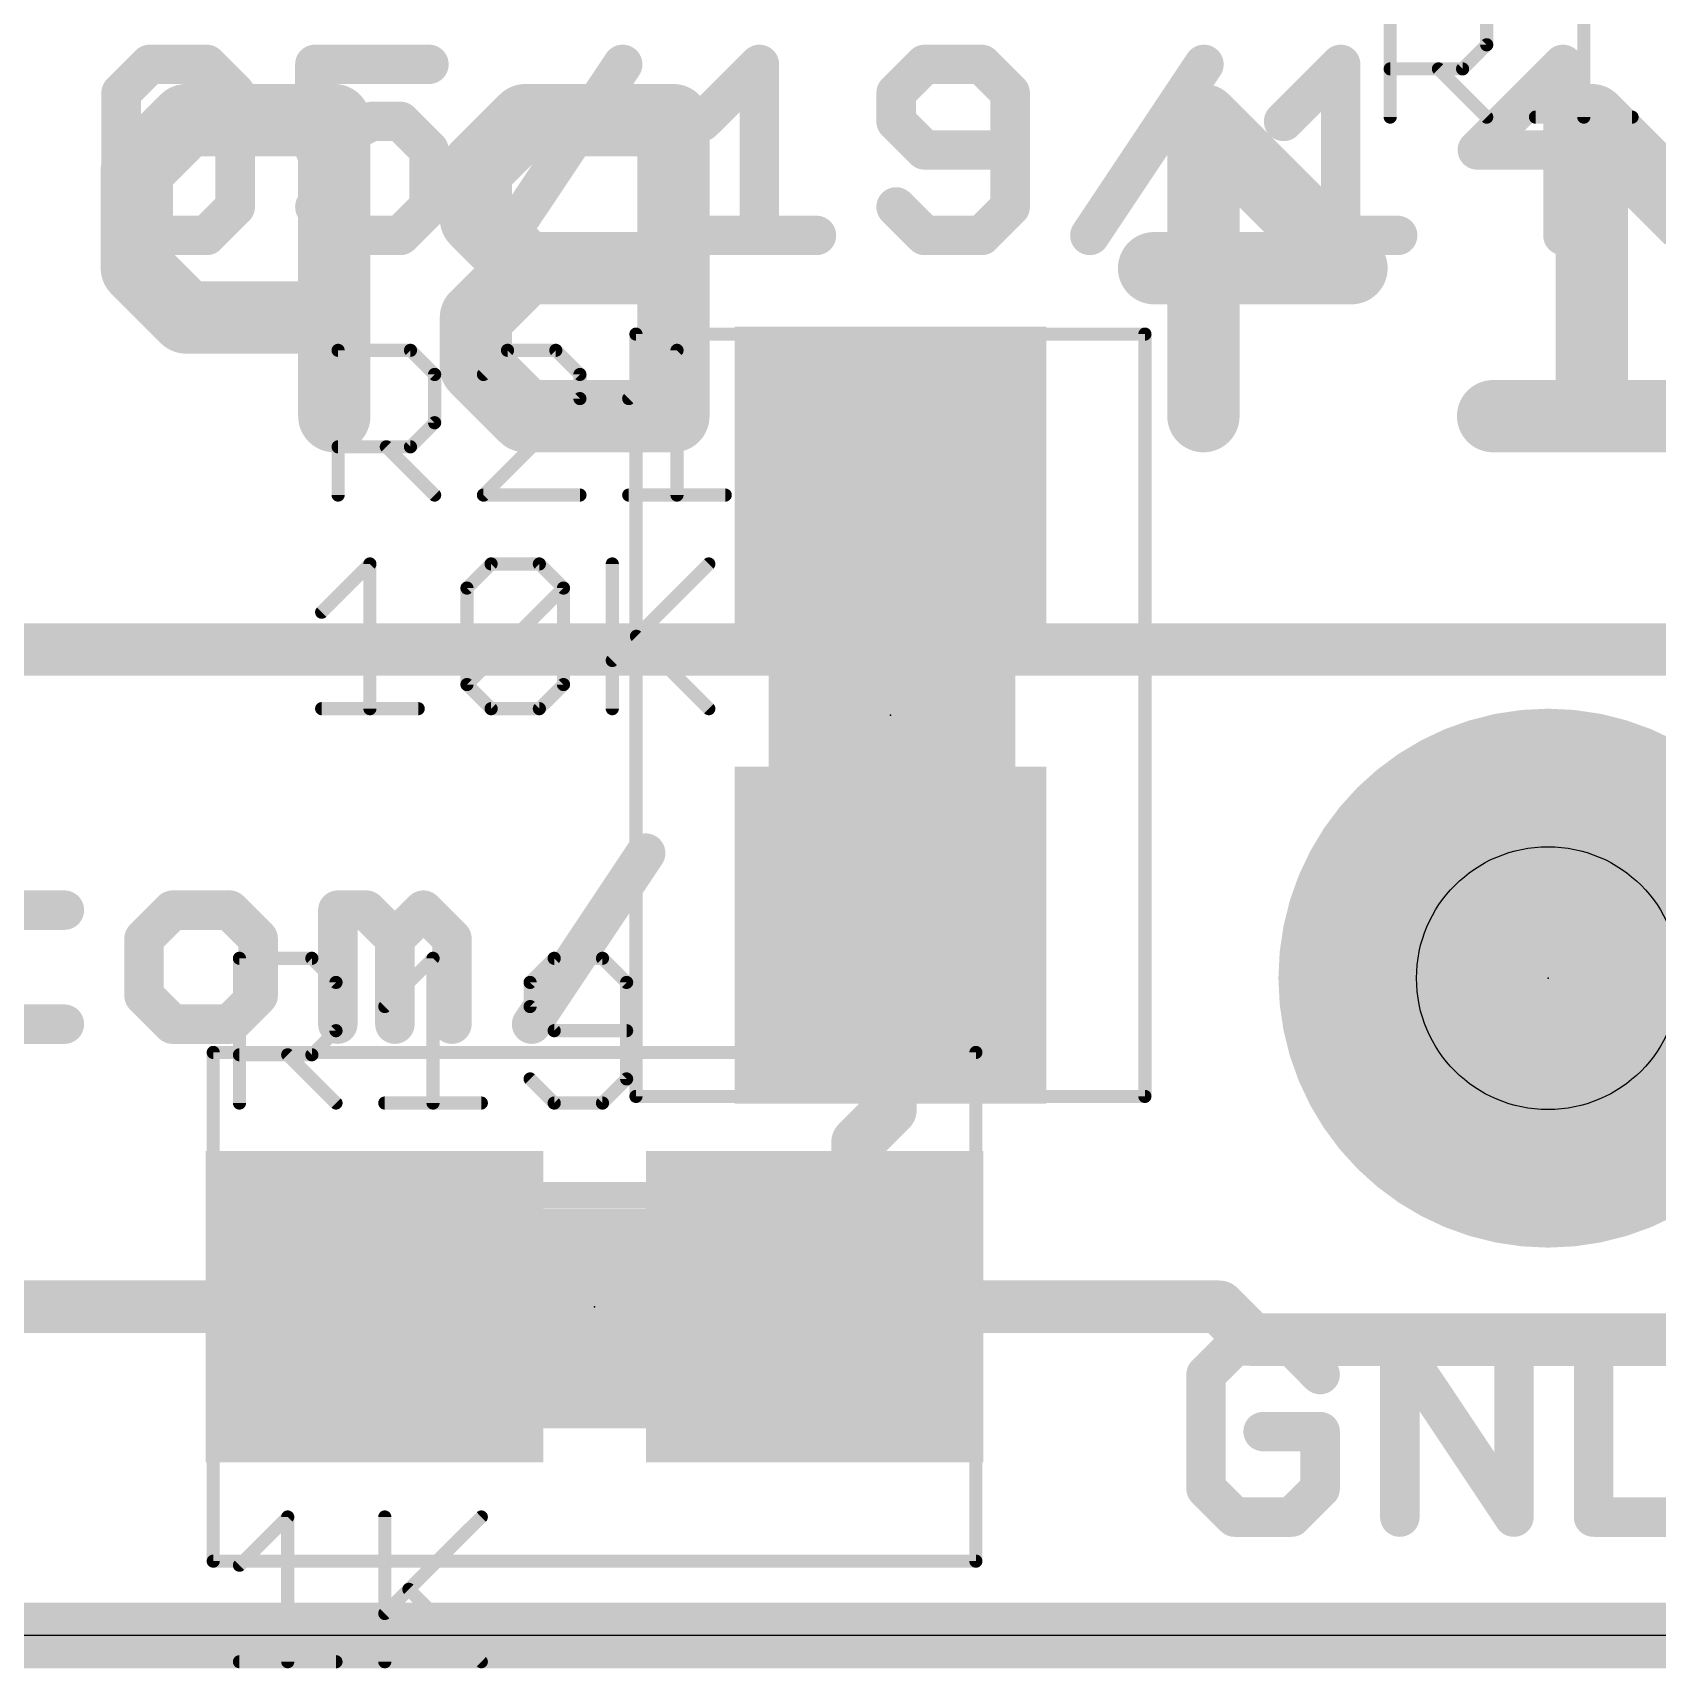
# Model space of a CAD drawing. Extents: x -25 to 82, y -12 to 21.
# Drawn here: x 34.79 to 41.06, y -0.13 to 6.19 of the extents above; entities that cross this region are included whole.
import ezdxf

# ---------------------------------------------------------------- set-up
doc = ezdxf.new("R2010")
doc.units = 0
for name, color, linetype in [('1', 12, 'CONTINUOUS'), ('16', 132, 'CONTINUOUS'), ('17', 110, 'CONTINUOUS'), ('20', 53, 'CONTINUOUS'), ('21', 53, 'CONTINUOUS'), ('23', 53, 'CONTINUOUS'), ('25', 253, 'CONTINUOUS'), ('27', 253, 'CONTINUOUS'), ('29', 253, 'CONTINUOUS'), ('30', 253, 'CONTINUOUS'), ('31', 253, 'CONTINUOUS'), ('35', 253, 'CONTINUOUS'), ('39', 12, 'CONTINUOUS'), ('44', 253, 'CONTINUOUS'), ('51', 53, 'CONTINUOUS')]:
    doc.layers.add(name, color=color, linetype=linetype)

# ---------------------------------------------------------------- blocks, each defined once
blk = doc.blocks.new('RECT')
blk.add_solid([(-0.5, -0.5), (0.5, -0.5), (-0.5, 0.5), (0.5, 0.5)])
blk = doc.blocks.new('ROUNDP')
at = {"const_width": 0.5}
blk.add_lwpolyline([(0, -0.25, 1), (0, 0.25, 1), (0, -0.25)], format="xyb", dxfattribs=at)

msp = doc.modelspace()

# ---------------------------------------------------------------- linework, layer by layer
at = {"layer": '1'}
for points, const_width in [([(38.1, 2.706), (38.1, 2.032)], 0.2032), ([(38.1, 2.032), (37.973, 1.905)], 0.2032), ([(37.973, 1.905), (37.973, 1.436)], 0.2032), ([(37.973, 1.436), (37.807, 1.27)], 0.2032), ([(34.036, 1.27), (36.107, 1.27)], 0.2032), ([(39.37, 1.27), (37.807, 1.27)], 0.2032), ([(39.497, 1.143), (39.37, 1.27)], 0.2032), ([(41.783, 1.143), (39.497, 1.143)], 0.2032), ([(48.26, 0), (0, 0)], 0.254)]:
    msp.add_lwpolyline(points, dxfattribs=dict(at, const_width=const_width))
at = {"layer": '1', "const_width": 0.1016}
for points in [[(38.1508, 2.706, 1), (38.0492, 2.706)], [(38.1359, 1.9961, 1), (38.0641, 2.0679)], [(38.0492, 2.032, 1), (38.1508, 2.032)], [(38.0238, 1.905, 1), (37.9222, 1.905)], [(37.9371, 1.9409, 1), (38.0089, 1.8691)], [(38.0089, 1.4001, 1), (37.9371, 1.4719)], [(37.9222, 1.436, 1), (38.0238, 1.436)], [(36.107, 1.2192, 1), (36.107, 1.3208)], [(37.807, 1.3208, 1), (37.807, 1.2192)], [(37.7711, 1.3059, 1), (37.8429, 1.2341)], [(39.4059, 1.3059, 1), (39.3341, 1.2341)], [(39.37, 1.2192, 1), (39.37, 1.3208)], [(39.497, 1.1938, 1), (39.497, 1.0922)], [(39.4611, 1.1071, 1), (39.5329, 1.1789)]]:
    msp.add_lwpolyline(points, format="xyb", dxfattribs=at)
at = {"layer": '16'}
for points, const_width in [([(35.3798, 5.8557), (35.1891, 5.665)], 0.2794), ([(35.9518, 5.8557), (35.3798, 5.8557)], 0.2794), ([(35.9518, 4.7117), (35.9518, 5.8557)], 0.2794), ([(36.6895, 5.8557), (36.4989, 5.665)], 0.2794), ([(37.2615, 5.8557), (36.6895, 5.8557)], 0.2794), ([(37.2615, 4.7117), (37.2615, 5.8557)], 0.2794), ([(39.309, 4.7117), (39.309, 5.8557)], 0.2794), ([(39.309, 5.8557), (39.8809, 5.2837)], 0.2794), ([(41.1907, 5.4744), (40.8094, 5.8557)], 0.2794), ([(40.8094, 5.8557), (40.8094, 4.7117)], 0.2794), ([(35.1891, 5.665), (35.1891, 5.2837)], 0.2794), ([(36.4989, 5.665), (36.4989, 5.4744)], 0.2794), ([(36.4989, 5.4744), (36.6895, 5.2837)], 0.2794), ([(35.1891, 5.2837), (35.3798, 5.093)], 0.2794), ([(36.6895, 5.2837), (36.4989, 5.093)], 0.2794), ([(37.2615, 5.2837), (36.6895, 5.2837)], 0.2794), ([(39.8809, 5.2837), (39.1183, 5.2837)], 0.2794), ([(35.3798, 5.093), (35.9518, 5.093)], 0.2794), ([(36.4989, 5.093), (36.4989, 4.9024)], 0.2794), ([(36.4989, 4.9024), (36.6895, 4.7117)], 0.2794), ([(36.6895, 4.7117), (37.2615, 4.7117)], 0.2794), ([(41.1907, 4.7117), (40.428, 4.7117)], 0.2794), ([(32.385, 3.81), (41.91, 3.81)], 0.2032), ([(48.26, 0), (0, 0)], 0.254)]:
    msp.add_lwpolyline(points, dxfattribs=dict(at, const_width=const_width))
at = {"layer": '16', "const_width": 0.1397}
for points in [[(35.3798, 5.9255, 1), (35.3798, 5.7858)], [(35.4292, 5.8063, 1), (35.3304, 5.9051)], [(36.0216, 5.8557, 1), (35.8819, 5.8557)], [(35.9518, 5.7858, 1), (35.9518, 5.9255)], [(36.6895, 5.9255, 1), (36.6895, 5.7858)], [(36.7389, 5.8063, 1), (36.6401, 5.9051)], [(37.3314, 5.8557, 1), (37.1917, 5.8557)], [(37.2615, 5.7858, 1), (37.2615, 5.9255)], [(39.3788, 5.8557, 1), (39.2391, 5.8557)], [(39.3584, 5.9051, 1), (39.2596, 5.8063)], [(40.8792, 5.8557, 1), (40.7395, 5.8557)], [(40.8587, 5.9051, 1), (40.76, 5.8063)], [(35.259, 5.665, 1), (35.1193, 5.665)], [(35.1397, 5.7144, 1), (35.2385, 5.6156)], [(36.5687, 5.665, 1), (36.429, 5.665)], [(36.4495, 5.7144, 1), (36.5482, 5.6156)], [(36.5482, 5.5237, 1), (36.4495, 5.425)], [(36.429, 5.4744, 1), (36.5687, 5.4744)], [(35.2385, 5.3331, 1), (35.1397, 5.2343)], [(36.6895, 5.3535, 1), (36.6895, 5.2138)], [(36.7389, 5.2343, 1), (36.6401, 5.3331)], [(36.6401, 5.2343, 1), (36.7389, 5.3331)], [(37.2615, 5.2138, 1), (37.2615, 5.3535)], [(39.1183, 5.3535, 1), (39.1183, 5.2138)], [(39.8316, 5.2343, 1), (39.9303, 5.3331)], [(39.8809, 5.2138, 1), (39.8809, 5.3535)], [(35.1193, 5.2837, 1), (35.259, 5.2837)], [(35.3798, 5.1629, 1), (35.3798, 5.0232)], [(35.3304, 5.0436, 1), (35.4292, 5.1424)], [(35.9518, 5.0232, 1), (35.9518, 5.1629)], [(36.5687, 5.093, 1), (36.429, 5.093)], [(36.4495, 5.1424, 1), (36.5482, 5.0436)], [(36.5482, 4.9518, 1), (36.4495, 4.853)], [(36.429, 4.9024, 1), (36.5687, 4.9024)], [(36.6895, 4.7816, 1), (36.6895, 4.6419)], [(36.6401, 4.6623, 1), (36.7389, 4.7611)], [(37.2615, 4.6419, 1), (37.2615, 4.7816)], [(40.428, 4.7816, 1), (40.428, 4.6419)], [(35.8819, 4.7117, 1), (36.0216, 4.7117)], [(37.1917, 4.7117, 1), (37.3314, 4.7117)], [(39.2391, 4.7117, 1), (39.3788, 4.7117)], [(40.7395, 4.7117, 1), (40.8792, 4.7117)]]:
    msp.add_lwpolyline(points, format="xyb", dxfattribs=at)
at = {"layer": '20'}
msp.add_line((48.26, 0), (0, 0), dxfattribs=at)
at = {"layer": '21'}
for points, const_width in [([(35.1282, 5.961), (35.2384, 6.0712)], 0.1524), ([(35.2384, 6.0712), (35.4587, 6.0712)], 0.1524), ([(35.4587, 6.0712), (35.5688, 5.961)], 0.1524), ([(36.3173, 6.0712), (35.8766, 6.0712)], 0.1524), ([(35.8766, 6.0712), (35.8766, 5.7407)], 0.1524), ([(36.625, 5.4102), (37.0657, 6.0712)], 0.1524), ([(37.3734, 5.8508), (37.5938, 6.0712)], 0.1524), ([(37.5938, 6.0712), (37.5938, 5.4102)], 0.1524), ([(38.232, 6.0712), (38.1219, 5.961)], 0.1524), ([(38.4523, 6.0712), (38.232, 6.0712)], 0.1524), ([(38.5625, 5.961), (38.4523, 6.0712)], 0.1524), ([(38.8703, 5.4102), (39.3109, 6.0712)], 0.1524), ([(39.6187, 5.8508), (39.839, 6.0712)], 0.1524), ([(39.839, 6.0712), (39.839, 5.4102)], 0.1524), ([(40.6976, 6.0712), (40.3671, 5.7407)], 0.1524), ([(40.6976, 5.4102), (40.6976, 6.0712)], 0.1524), ([(35.1282, 5.5204), (35.1282, 5.961)], 0.1524), ([(35.1282, 5.5204), (35.5688, 5.961)], 0.1524), ([(35.5688, 5.961), (35.5688, 5.5204)], 0.1524), ([(38.1219, 5.961), (38.1219, 5.8508)], 0.1524), ([(38.5625, 5.5204), (38.5625, 5.961)], 0.1524), ([(35.8766, 5.7407), (36.0969, 5.8508)], 0.1524), ([(36.0969, 5.8508), (36.2071, 5.8508)], 0.1524), ([(36.2071, 5.8508), (36.3173, 5.7407)], 0.1524), ([(38.1219, 5.8508), (38.232, 5.7407)], 0.1524), ([(36.3173, 5.7407), (36.3173, 5.5204)], 0.1524), ([(38.232, 5.7407), (38.5625, 5.7407)], 0.1524), ([(40.3671, 5.7407), (40.8077, 5.7407)], 0.1524), ([(35.2384, 5.4102), (35.1282, 5.5204)], 0.1524), ([(35.5688, 5.5204), (35.4587, 5.4102)], 0.1524), ([(35.9868, 5.4102), (35.8766, 5.5204)], 0.1524), ([(36.3173, 5.5204), (36.2071, 5.4102)], 0.1524), ([(38.1219, 5.5204), (38.232, 5.4102)], 0.1524), ([(38.4523, 5.4102), (38.5625, 5.5204)], 0.1524), ([(35.4587, 5.4102), (35.2384, 5.4102)], 0.1524), ([(36.2071, 5.4102), (35.9868, 5.4102)], 0.1524), ([(37.3734, 5.4102), (37.8141, 5.4102)], 0.1524), ([(38.232, 5.4102), (38.4523, 5.4102)], 0.1524), ([(39.6187, 5.4102), (40.0593, 5.4102)], 0.1524), ([(36.7138, 2.3622), (37.1544, 3.0232)], 0.1524), ([(34.9091, 2.8028), (34.5787, 2.8028)], 0.1524), ([(35.3271, 2.8028), (35.2169, 2.6927)], 0.1524), ([(35.5474, 2.8028), (35.3271, 2.8028)], 0.1524), ([(35.6576, 2.6927), (35.5474, 2.8028)], 0.1524), ([(35.9653, 2.3622), (35.9653, 2.8028)], 0.1524), ([(35.9653, 2.8028), (36.0755, 2.8028)], 0.1524), ([(36.0755, 2.8028), (36.1857, 2.6927)], 0.1524), ([(36.1857, 2.6927), (36.2958, 2.8028)], 0.1524), ([(36.2958, 2.8028), (36.406, 2.6927)], 0.1524), ([(35.2169, 2.6927), (35.2169, 2.4724)], 0.1524), ([(35.6576, 2.4724), (35.6576, 2.6927)], 0.1524), ([(36.1857, 2.6927), (36.1857, 2.3622)], 0.1524), ([(36.406, 2.6927), (36.406, 2.3622)], 0.1524), ([(35.2169, 2.4724), (35.3271, 2.3622)], 0.1524), ([(35.5474, 2.3622), (35.6576, 2.4724)], 0.1524), ([(34.5787, 2.3622), (34.9091, 2.3622)], 0.1524), ([(35.3271, 2.3622), (35.5474, 2.3622)], 0.1524), ([(39.4294, 1.1182), (39.3192, 1.008)], 0.1524), ([(39.6497, 1.1182), (39.4294, 1.1182)], 0.1524), ([(39.7598, 1.008), (39.6497, 1.1182)], 0.1524), ([(40.0676, 0.4572), (40.0676, 1.1182)], 0.1524), ([(40.0676, 1.1182), (40.5083, 0.4572)], 0.1524), ([(40.5083, 0.4572), (40.5083, 1.1182)], 0.1524), ([(40.816, 1.1182), (40.816, 0.4572)], 0.1524), ([(41.1465, 1.1182), (40.816, 1.1182)], 0.1524), ([(39.3192, 1.008), (39.3192, 0.5674)], 0.1524), ([(39.7598, 0.7877), (39.5395, 0.7877)], 0.1524), ([(39.7598, 0.5674), (39.7598, 0.7877)], 0.1524), ([(39.3192, 0.5674), (39.4294, 0.4572)], 0.1524), ([(39.6497, 0.4572), (39.7598, 0.5674)], 0.1524), ([(39.4294, 0.4572), (39.6497, 0.4572)], 0.1524), ([(40.816, 0.4572), (41.1465, 0.4572)], 0.1524), ([(0, 0), (48.26, 0)], 0.254)]:
    msp.add_lwpolyline(points, dxfattribs=dict(at, const_width=const_width))
at = {"layer": '21', "const_width": 0.0762}
for points in [[(35.2384, 6.1093, 1), (35.2384, 6.0331)], [(35.2653, 6.0442, 1), (35.2114, 6.0981)], [(35.4856, 6.0981, 1), (35.4317, 6.0442)], [(35.4587, 6.0331, 1), (35.4587, 6.1093)], [(35.8766, 6.1093, 1), (35.8766, 6.0331)], [(35.9147, 6.0712, 1), (35.8385, 6.0712)], [(36.3173, 6.0331, 1), (36.3173, 6.1093)], [(37.0974, 6.05, 1), (37.034, 6.0923)], [(37.6319, 6.0712, 1), (37.5557, 6.0712)], [(37.6207, 6.0442, 1), (37.5668, 6.0981)], [(38.232, 6.1093, 1), (38.232, 6.0331)], [(38.259, 6.0442, 1), (38.2051, 6.0981)], [(38.4793, 6.0981, 1), (38.4254, 6.0442)], [(38.4523, 6.0331, 1), (38.4523, 6.1093)], [(39.3426, 6.05, 1), (39.2792, 6.0923)], [(39.8771, 6.0712, 1), (39.8009, 6.0712)], [(39.866, 6.0442, 1), (39.8121, 6.0981)], [(40.7357, 6.0712, 1), (40.6595, 6.0712)], [(40.7245, 6.0442, 1), (40.6706, 6.0981)], [(35.1663, 5.961, 1), (35.0901, 5.961)], [(35.1013, 5.9879, 1), (35.1551, 5.9341)], [(35.6069, 5.961, 1), (35.5307, 5.961)], [(35.5958, 5.9341, 1), (35.5419, 5.9879)], [(35.5419, 5.9341, 1), (35.5958, 5.9879)], [(38.16, 5.961, 1), (38.0838, 5.961)], [(38.0949, 5.9879, 1), (38.1488, 5.9341)], [(38.6006, 5.961, 1), (38.5244, 5.961)], [(38.5356, 5.9341, 1), (38.5894, 5.9879)], [(36.0969, 5.8889, 1), (36.0969, 5.8127)], [(36.114, 5.8168, 1), (36.0799, 5.8849)], [(36.234, 5.8778, 1), (36.1802, 5.8239)], [(36.2071, 5.8127, 1), (36.2071, 5.8889)], [(37.3465, 5.8778, 1), (37.4004, 5.8239)], [(38.1488, 5.8778, 1), (38.0949, 5.8239)], [(38.0838, 5.8508, 1), (38.16, 5.8508)], [(39.5918, 5.8778, 1), (39.6456, 5.8239)], [(36.3554, 5.7407, 1), (36.2792, 5.7407)], [(38.232, 5.7788, 1), (38.232, 5.7026)], [(38.5625, 5.7026, 1), (38.5625, 5.7788)], [(40.3671, 5.7788, 1), (40.3671, 5.7026)], [(40.8077, 5.7026, 1), (40.8077, 5.7788)], [(35.8596, 5.7748, 1), (35.8937, 5.7066)], [(35.8385, 5.7407, 1), (35.9147, 5.7407)], [(36.2903, 5.7137, 1), (36.3442, 5.7676)], [(38.2051, 5.7137, 1), (38.259, 5.7676)], [(40.3402, 5.7676, 1), (40.3941, 5.7137)], [(35.1551, 5.5473, 1), (35.1013, 5.4934)], [(35.1013, 5.5473, 1), (35.1551, 5.4934)], [(35.5958, 5.4934, 1), (35.5419, 5.5473)], [(35.9036, 5.5473, 1), (35.8497, 5.4934)], [(36.3442, 5.4934, 1), (36.2903, 5.5473)], [(38.1488, 5.5473, 1), (38.0949, 5.4934)], [(38.5894, 5.4934, 1), (38.5356, 5.5473)], [(35.0901, 5.5204, 1), (35.1663, 5.5204)], [(35.5307, 5.5204, 1), (35.6069, 5.5204)], [(36.2792, 5.5204, 1), (36.3554, 5.5204)], [(38.5244, 5.5204, 1), (38.6006, 5.5204)], [(35.2384, 5.4483, 1), (35.2384, 5.3721)], [(35.2114, 5.3833, 1), (35.2653, 5.4371)], [(35.4317, 5.4371, 1), (35.4856, 5.3833)], [(35.4587, 5.3721, 1), (35.4587, 5.4483)], [(35.9868, 5.4483, 1), (35.9868, 5.3721)], [(35.9598, 5.3833, 1), (36.0137, 5.4371)], [(36.1802, 5.4371, 1), (36.234, 5.3833)], [(36.2071, 5.3721, 1), (36.2071, 5.4483)], [(36.5933, 5.4313, 1), (36.6567, 5.3891)], [(37.3734, 5.4483, 1), (37.3734, 5.3721)], [(37.5557, 5.4102, 1), (37.6319, 5.4102)], [(37.8141, 5.3721, 1), (37.8141, 5.4483)], [(38.232, 5.4483, 1), (38.232, 5.3721)], [(38.2051, 5.3833, 1), (38.259, 5.4371)], [(38.4254, 5.4371, 1), (38.4793, 5.3833)], [(38.4523, 5.3721, 1), (38.4523, 5.4483)], [(38.8386, 5.4313, 1), (38.902, 5.3891)], [(39.6187, 5.4483, 1), (39.6187, 5.3721)], [(39.8009, 5.4102, 1), (39.8771, 5.4102)], [(40.0593, 5.3721, 1), (40.0593, 5.4483)], [(40.6595, 5.4102, 1), (40.7357, 5.4102)], [(37.1861, 3.002, 1), (37.1227, 3.0443)], [(34.9091, 2.7647, 1), (34.9091, 2.8409)], [(35.3271, 2.8409, 1), (35.3271, 2.7647)], [(35.354, 2.7759, 1), (35.3001, 2.8298)], [(35.5743, 2.8298, 1), (35.5205, 2.7759)], [(35.5474, 2.7647, 1), (35.5474, 2.8409)], [(36.0034, 2.8028, 1), (35.9272, 2.8028)], [(35.9653, 2.8409, 1), (35.9653, 2.7647)], [(36.1024, 2.8298, 1), (36.0486, 2.7759)], [(36.0755, 2.7647, 1), (36.0755, 2.8409)], [(36.3228, 2.8298, 1), (36.2689, 2.7759)], [(36.3228, 2.7759, 1), (36.2689, 2.8298)], [(35.255, 2.6927, 1), (35.1788, 2.6927)], [(35.19, 2.7196, 1), (35.2439, 2.6657)], [(35.6957, 2.6927, 1), (35.6195, 2.6927)], [(35.6306, 2.6657, 1), (35.6845, 2.7196)], [(36.1587, 2.7196, 1), (36.2126, 2.6657)], [(36.2238, 2.6927, 1), (36.1476, 2.6927)], [(36.1587, 2.6657, 1), (36.2126, 2.7196)], [(36.4441, 2.6927, 1), (36.3679, 2.6927)], [(36.379, 2.6657, 1), (36.4329, 2.7196)], [(35.2439, 2.4993, 1), (35.19, 2.4454)], [(35.6845, 2.4454, 1), (35.6306, 2.4993)], [(35.1788, 2.4724, 1), (35.255, 2.4724)], [(35.6195, 2.4724, 1), (35.6957, 2.4724)], [(34.9091, 2.3241, 1), (34.9091, 2.4003)], [(35.3271, 2.4003, 1), (35.3271, 2.3241)], [(35.3001, 2.3353, 1), (35.354, 2.3891)], [(35.5205, 2.3891, 1), (35.5743, 2.3353)], [(35.5474, 2.3241, 1), (35.5474, 2.4003)], [(36.6821, 2.3833, 1), (36.7455, 2.3411)], [(35.9272, 2.3622, 1), (36.0034, 2.3622)], [(36.1476, 2.3622, 1), (36.2238, 2.3622)], [(36.3679, 2.3622, 1), (36.4441, 2.3622)], [(39.4294, 1.1563, 1), (39.4294, 1.0801)], [(39.4563, 1.0912, 1), (39.4024, 1.1451)], [(39.6766, 1.1451, 1), (39.6227, 1.0912)], [(39.6497, 1.0801, 1), (39.6497, 1.1563)], [(40.1057, 1.1182, 1), (40.0295, 1.1182)], [(40.0993, 1.1393, 1), (40.0359, 1.097)], [(40.5464, 1.1182, 1), (40.4702, 1.1182)], [(40.8541, 1.1182, 1), (40.7779, 1.1182)], [(40.816, 1.1563, 1), (40.816, 1.0801)], [(39.3573, 1.008, 1), (39.2811, 1.008)], [(39.2923, 1.0349, 1), (39.3461, 0.9811)], [(39.7329, 0.9811, 1), (39.7868, 1.0349)], [(39.5395, 0.8258, 1), (39.5395, 0.7496)], [(39.7979, 0.7877, 1), (39.7217, 0.7877)], [(39.7598, 0.7496, 1), (39.7598, 0.8258)], [(39.3461, 0.5943, 1), (39.2923, 0.5404)], [(39.7868, 0.5404, 1), (39.7329, 0.5943)], [(39.2811, 0.5674, 1), (39.3573, 0.5674)], [(39.7217, 0.5674, 1), (39.7979, 0.5674)], [(39.4294, 0.4953, 1), (39.4294, 0.4191)], [(39.4024, 0.4303, 1), (39.4563, 0.4841)], [(39.6227, 0.4841, 1), (39.6766, 0.4303)], [(39.6497, 0.4191, 1), (39.6497, 0.4953)], [(40.4766, 0.4361, 1), (40.54, 0.4783)], [(40.816, 0.4953, 1), (40.816, 0.4191)], [(40.0295, 0.4572, 1), (40.1057, 0.4572)], [(40.4702, 0.4572, 1), (40.5464, 0.4572)], [(40.7779, 0.4572, 1), (40.8541, 0.4572)]]:
    msp.add_lwpolyline(points, format="xyb", dxfattribs=at)
at = {"layer": '23'}
for p in [(38.1, 3.556), (40.64, 2.54), (36.957, 1.27)]:
    msp.add_point(p, dxfattribs=at)
at = {"layer": '25', "const_width": 0.0508}
for points in [[(40.0304, 5.8674), (40.0304, 6.4267)], [(40.7781, 6.4267), (40.7781, 5.8674)], [(40.4032, 6.3335), (40.4032, 6.147)], [(40.4032, 6.147), (40.31, 6.0538)], [(40.31, 6.0538), (40.0304, 6.0538)], [(40.2168, 6.0538), (40.4032, 5.8674)], [(40.5917, 5.8674), (40.9646, 5.8674)], [(35.9664, 4.4069), (35.9664, 4.9662)], [(35.9664, 4.9662), (36.246, 4.9662)], [(36.246, 4.9662), (36.3392, 4.873)], [(36.6209, 4.9662), (36.5277, 4.873)], [(36.8073, 4.9662), (36.6209, 4.9662)], [(36.9006, 4.873), (36.8073, 4.9662)], [(37.089, 4.7797), (37.2754, 4.9662)], [(37.2754, 4.9662), (37.2754, 4.4069)], [(36.3392, 4.873), (36.3392, 4.6865)], [(36.9006, 4.7797), (36.9006, 4.873)], [(36.5277, 4.4069), (36.9006, 4.7797)], [(36.3392, 4.6865), (36.246, 4.5933)], [(36.246, 4.5933), (35.9664, 4.5933)], [(36.1528, 4.5933), (36.3392, 4.4069)], [(36.9006, 4.4069), (36.5277, 4.4069)], [(37.089, 4.4069), (37.4619, 4.4069)], [(35.5854, 2.0574), (35.5854, 2.6167)], [(35.5854, 2.6167), (35.865, 2.6167)], [(35.865, 2.6167), (35.9582, 2.5235)], [(36.1467, 2.4303), (36.3331, 2.6167)], [(36.3331, 2.6167), (36.3331, 2.0574)], [(36.8012, 2.6167), (36.708, 2.5235)], [(36.9877, 2.6167), (36.8012, 2.6167)], [(37.0809, 2.5235), (36.9877, 2.6167)], [(35.9582, 2.5235), (35.9582, 2.337)], [(36.708, 2.5235), (36.708, 2.4303)], [(37.0809, 2.1506), (37.0809, 2.5235)], [(36.708, 2.4303), (36.8012, 2.337)], [(35.9582, 2.337), (35.865, 2.2438)], [(36.8012, 2.337), (37.0809, 2.337)], [(35.865, 2.2438), (35.5854, 2.2438)], [(35.7718, 2.2438), (35.9582, 2.0574)], [(36.708, 2.1506), (36.8012, 2.0574)], [(36.9877, 2.0574), (37.0809, 2.1506)], [(36.1467, 2.0574), (36.5196, 2.0574)], [(36.8012, 2.0574), (36.9877, 2.0574)]]:
    msp.add_lwpolyline(points, dxfattribs=at)
at = {"layer": '25', "const_width": 0.0254}
for points in [[(40.3905, 6.147, 1), (40.416, 6.147)], [(40.4122, 6.1381, 1), (40.3943, 6.156)], [(40.0304, 6.0665, 1), (40.0304, 6.0411)], [(40.2258, 6.0628, 1), (40.2078, 6.0448)], [(40.3011, 6.0628, 1), (40.319, 6.0448)], [(40.31, 6.0411, 1), (40.31, 6.0665)], [(40.0177, 5.8674, 1), (40.0431, 5.8674)], [(40.3943, 5.8584, 1), (40.4122, 5.8764)], [(40.5917, 5.8801, 1), (40.5917, 5.8547)], [(40.7654, 5.8674, 1), (40.7908, 5.8674)], [(40.9646, 5.8547, 1), (40.9646, 5.8801)], [(35.9791, 4.9662, 1), (35.9537, 4.9662)], [(35.9664, 4.9789, 1), (35.9664, 4.9535)], [(36.255, 4.9752, 1), (36.2371, 4.9572)], [(36.246, 4.9535, 1), (36.246, 4.9789)], [(36.6209, 4.9789, 1), (36.6209, 4.9535)], [(36.6299, 4.9572, 1), (36.6119, 4.9752)], [(36.8163, 4.9752, 1), (36.7984, 4.9572)], [(36.8073, 4.9535, 1), (36.8073, 4.9789)], [(37.2881, 4.9662, 1), (37.2627, 4.9662)], [(37.2844, 4.9572, 1), (37.2665, 4.9752)], [(36.352, 4.873, 1), (36.3265, 4.873)], [(36.3303, 4.864, 1), (36.3482, 4.8819)], [(36.5187, 4.8819, 1), (36.5367, 4.864)], [(36.9133, 4.873, 1), (36.8879, 4.873)], [(36.8916, 4.864, 1), (36.9095, 4.8819)], [(36.9095, 4.7708, 1), (36.8916, 4.7887)], [(36.8879, 4.7797, 1), (36.9133, 4.7797)], [(37.08, 4.7887, 1), (37.098, 4.7708)], [(36.3265, 4.6865, 1), (36.352, 4.6865)], [(36.3482, 4.6776, 1), (36.3303, 4.6955)], [(35.9664, 4.606, 1), (35.9664, 4.5806)], [(36.1618, 4.6023, 1), (36.1438, 4.5843)], [(36.2371, 4.6023, 1), (36.255, 4.5843)], [(36.246, 4.5806, 1), (36.246, 4.606)], [(36.3303, 4.3979, 1), (36.3482, 4.4159)], [(36.5277, 4.4196, 1), (36.5277, 4.3942)], [(36.5187, 4.4159, 1), (36.5367, 4.3979)], [(36.9006, 4.3942, 1), (36.9006, 4.4196)], [(37.089, 4.4196, 1), (37.089, 4.3942)], [(37.4619, 4.3942, 1), (37.4619, 4.4196)], [(35.9537, 4.4069, 1), (35.9791, 4.4069)], [(37.2627, 4.4069, 1), (37.2881, 4.4069)], [(35.5981, 2.6167, 1), (35.5727, 2.6167)], [(35.5854, 2.6294, 1), (35.5854, 2.604)], [(35.874, 2.6257, 1), (35.8561, 2.6077)], [(35.865, 2.604, 1), (35.865, 2.6294)], [(36.3458, 2.6167, 1), (36.3204, 2.6167)], [(36.3421, 2.6077, 1), (36.3242, 2.6257)], [(36.8012, 2.6294, 1), (36.8012, 2.604)], [(36.8102, 2.6077, 1), (36.7923, 2.6257)], [(36.9966, 2.6257, 1), (36.9787, 2.6077)], [(36.9877, 2.604, 1), (36.9877, 2.6294)], [(35.971, 2.5235, 1), (35.9455, 2.5235)], [(35.9493, 2.5145, 1), (35.9672, 2.5324)], [(36.7207, 2.5235, 1), (36.6953, 2.5235)], [(36.699, 2.5324, 1), (36.717, 2.5145)], [(37.0936, 2.5235, 1), (37.0682, 2.5235)], [(37.0719, 2.5145, 1), (37.0898, 2.5324)], [(36.1377, 2.4392, 1), (36.1557, 2.4213)], [(36.717, 2.4392, 1), (36.699, 2.4213)], [(36.6953, 2.4303, 1), (36.7207, 2.4303)], [(35.9455, 2.337, 1), (35.971, 2.337)], [(35.9672, 2.3281, 1), (35.9493, 2.346)], [(36.8012, 2.3497, 1), (36.8012, 2.3243)], [(36.7923, 2.3281, 1), (36.8102, 2.346)], [(37.0809, 2.3243, 1), (37.0809, 2.3497)], [(35.5854, 2.2565, 1), (35.5854, 2.2311)], [(35.7808, 2.2528, 1), (35.7628, 2.2348)], [(35.8561, 2.2528, 1), (35.874, 2.2348)], [(35.865, 2.2311, 1), (35.865, 2.2565)], [(36.717, 2.1596, 1), (36.699, 2.1416)], [(37.0682, 2.1506, 1), (37.0936, 2.1506)], [(37.0898, 2.1416, 1), (37.0719, 2.1596)], [(35.5727, 2.0574, 1), (35.5981, 2.0574)], [(35.9493, 2.0484, 1), (35.9672, 2.0664)], [(36.1467, 2.0701, 1), (36.1467, 2.0447)], [(36.3204, 2.0574, 1), (36.3458, 2.0574)], [(36.5196, 2.0447, 1), (36.5196, 2.0701)], [(36.8012, 2.0701, 1), (36.8012, 2.0447)], [(36.7923, 2.0484, 1), (36.8102, 2.0664)], [(36.9787, 2.0664, 1), (36.9966, 2.0484)], [(36.9877, 2.0447, 1), (36.9877, 2.0701)]]:
    msp.add_lwpolyline(points, format="xyb", dxfattribs=at)
at = {"layer": '27', "const_width": 0.0508}
for points in [[(35.9029, 3.9543), (36.0893, 4.1407)], [(36.0893, 4.1407), (36.0893, 3.5814)], [(36.4642, 4.0475), (36.5574, 4.1407)], [(36.5574, 4.1407), (36.7438, 4.1407)], [(36.7438, 4.1407), (36.8371, 4.0475)], [(37.0255, 4.1407), (37.0255, 3.5814)], [(37.0255, 3.7678), (37.3984, 4.1407)], [(36.4642, 3.6746), (36.4642, 4.0475)], [(36.4642, 3.6746), (36.8371, 4.0475)], [(36.8371, 4.0475), (36.8371, 3.6746)], [(37.1187, 3.861), (37.3984, 3.5814)], [(36.5574, 3.5814), (36.4642, 3.6746)], [(36.8371, 3.6746), (36.7438, 3.5814)], [(35.9029, 3.5814), (36.2758, 3.5814)], [(36.7438, 3.5814), (36.5574, 3.5814)], [(35.5854, 0.2712), (35.7718, 0.4577)], [(35.7718, 0.4577), (35.7718, -0.1016)], [(36.1467, 0.4577), (36.1467, -0.1016)], [(36.1467, 0.0848), (36.5196, 0.4577)], [(36.2399, 0.178), (36.5196, -0.1016)], [(35.5854, -0.1016), (35.9582, -0.1016)]]:
    msp.add_lwpolyline(points, dxfattribs=at)
at = {"layer": '27', "const_width": 0.0254}
for points in [[(36.102, 4.1407, 1), (36.0766, 4.1407)], [(36.0983, 4.1317, 1), (36.0803, 4.1497)], [(36.5574, 4.1534, 1), (36.5574, 4.128)], [(36.5664, 4.1317, 1), (36.5484, 4.1497)], [(36.7528, 4.1497, 1), (36.7349, 4.1317)], [(36.7438, 4.128, 1), (36.7438, 4.1534)], [(37.0382, 4.1407, 1), (37.0128, 4.1407)], [(37.4073, 4.1317, 1), (37.3894, 4.1497)], [(36.4769, 4.0475, 1), (36.4515, 4.0475)], [(36.4552, 4.0564, 1), (36.4732, 4.0385)], [(36.8498, 4.0475, 1), (36.8244, 4.0475)], [(36.846, 4.0385, 1), (36.8281, 4.0564)], [(36.8281, 4.0385, 1), (36.846, 4.0564)], [(35.8939, 3.9632, 1), (35.9119, 3.9453)], [(37.1277, 3.87, 1), (37.1098, 3.8521)], [(37.0165, 3.7768, 1), (37.0345, 3.7588)], [(36.4732, 3.6836, 1), (36.4552, 3.6656)], [(36.4552, 3.6836, 1), (36.4732, 3.6656)], [(36.4515, 3.6746, 1), (36.4769, 3.6746)], [(36.8244, 3.6746, 1), (36.8498, 3.6746)], [(36.846, 3.6656, 1), (36.8281, 3.6836)], [(35.9029, 3.5941, 1), (35.9029, 3.5687)], [(36.2758, 3.5687, 1), (36.2758, 3.5941)], [(36.5574, 3.5941, 1), (36.5574, 3.5687)], [(36.5484, 3.5724, 1), (36.5664, 3.5904)], [(36.7349, 3.5904, 1), (36.7528, 3.5724)], [(36.7438, 3.5687, 1), (36.7438, 3.5941)], [(37.3894, 3.5724, 1), (37.4073, 3.5904)], [(36.0766, 3.5814, 1), (36.102, 3.5814)], [(37.0128, 3.5814, 1), (37.0382, 3.5814)], [(35.7845, 0.4577, 1), (35.7591, 0.4577)], [(35.7808, 0.4487, 1), (35.7628, 0.4667)], [(36.1594, 0.4577, 1), (36.134, 0.4577)], [(36.5285, 0.4487, 1), (36.5106, 0.4667)], [(35.5764, 0.2802, 1), (35.5944, 0.2623)], [(36.2489, 0.187, 1), (36.2309, 0.1691)], [(36.1377, 0.0938, 1), (36.1557, 0.0758)], [(35.5854, -0.0889, 1), (35.5854, -0.1143)], [(35.7591, -0.1016, 1), (35.7845, -0.1016)], [(35.9582, -0.1143, 1), (35.9582, -0.0889)], [(36.134, -0.1016, 1), (36.1594, -0.1016)], [(36.5106, -0.1106, 1), (36.5285, -0.0926)]]:
    msp.add_lwpolyline(points, format="xyb", dxfattribs=at)
at = {"layer": '39', "const_width": 0.0508}
for points in [[(37.117, 2.083), (37.117, 5.029)], [(37.117, 5.029), (39.083, 5.029)], [(39.083, 5.029), (39.083, 2.083)], [(35.484, 2.253), (38.43, 2.253)], [(35.484, 0.287), (35.484, 2.253)], [(38.43, 2.253), (38.43, 0.287)], [(39.083, 2.083), (37.117, 2.083)], [(38.43, 0.287), (35.484, 0.287)]]:
    msp.add_lwpolyline(points, dxfattribs=at)
at = {"layer": '39', "const_width": 0.0254}
for points in [[(37.1297, 5.029, 1), (37.1043, 5.029)], [(37.117, 5.0417, 1), (37.117, 5.0163)], [(39.0957, 5.029, 1), (39.0703, 5.029)], [(39.083, 5.0163, 1), (39.083, 5.0417)], [(35.484, 2.2657, 1), (35.484, 2.2403)], [(35.4967, 2.253, 1), (35.4713, 2.253)], [(38.4427, 2.253, 1), (38.4173, 2.253)], [(38.43, 2.2403, 1), (38.43, 2.2657)], [(37.117, 2.0957, 1), (37.117, 2.0703)], [(37.1043, 2.083, 1), (37.1297, 2.083)], [(39.0703, 2.083, 1), (39.0957, 2.083)], [(39.083, 2.0703, 1), (39.083, 2.0957)], [(35.484, 0.2997, 1), (35.484, 0.2743)], [(35.4713, 0.287, 1), (35.4967, 0.287)], [(38.4173, 0.287, 1), (38.4427, 0.287)], [(38.43, 0.2743, 1), (38.43, 0.2997)]]:
    msp.add_lwpolyline(points, format="xyb", dxfattribs=at)
at = {"layer": '44'}
msp.add_circle((40.64, 2.54), 0.508, dxfattribs=at)
at = {"layer": '51', "const_width": 0.1016}
for points in [[(37.681, 3.912), (37.681, 3.2)], [(38.532, 3.912), (38.532, 3.2)], [(36.601, 1.702), (37.313, 1.702)], [(36.601, 0.851), (37.313, 0.851)]]:
    msp.add_lwpolyline(points, dxfattribs=at)
at = {"layer": '51', "const_width": 0.0508}
for points in [[(37.7064, 3.912, 1), (37.6556, 3.912)], [(38.5574, 3.912, 1), (38.5066, 3.912)], [(37.6556, 3.2, 1), (37.7064, 3.2)], [(38.5066, 3.2, 1), (38.5574, 3.2)], [(36.601, 1.7274, 1), (36.601, 1.6766)], [(37.313, 1.6766, 1), (37.313, 1.7274)], [(36.601, 0.8764, 1), (36.601, 0.8256)], [(37.313, 0.8256, 1), (37.313, 0.8764)]]:
    msp.add_lwpolyline(points, format="xyb", dxfattribs=at)

# ---------------------------------------------------------------- block references
at = {"layer": '1', "xscale": 1.1, "rotation": 270}
for p in [(38.1, 4.406), (38.1, 2.706)]:
    msp.add_blockref('RECT', p, dxfattribs=at)
at = {"layer": '1', "xscale": 1.1}
for p in [(36.107, 1.27), (37.807, 1.27)]:
    msp.add_blockref('RECT', p, dxfattribs=at)
at = {"layer": '17', "xscale": 1.8796, "yscale": 1.8796, "rotation": 90}
msp.add_blockref('ROUNDP', (40.64, 2.54), dxfattribs=at)
msp.add_blockref('ROUNDP', (40.64, 2.54), dxfattribs=at)
at = {"layer": '21', "xscale": 0.4572, "yscale": 0.762, "rotation": 270}
msp.add_blockref('RECT', (38.1, 3.556), dxfattribs=at)
at = {"layer": '21', "xscale": 0.4572, "yscale": 0.762}
msp.add_blockref('RECT', (36.957, 1.27), dxfattribs=at)
at = {"layer": '29'}
for name, p, xscale, yscale, rotation in [('RECT', (38.1, 4.406), 1.3032, 1.2032, 270), ('ROUNDP', (40.64, 2.54), 2.0828, 2.0828, 90), ('RECT', (38.1, 2.706), 1.3032, 1.2032, 270)]:
    msp.add_blockref(name, p, dxfattribs=dict(at, xscale=xscale, yscale=yscale, rotation=rotation))
at = {"layer": '29', "xscale": 1.3032, "yscale": 1.2032}
for p in [(36.107, 1.27), (37.807, 1.27)]:
    msp.add_blockref('RECT', p, dxfattribs=at)
at = {"layer": '30', "xscale": 2.0828, "yscale": 2.0828, "rotation": 90}
msp.add_blockref('ROUNDP', (40.64, 2.54), dxfattribs=at)
at = {"layer": '31', "xscale": 1.1, "rotation": 270}
for p in [(38.1, 4.406), (38.1, 2.706)]:
    msp.add_blockref('RECT', p, dxfattribs=at)
at = {"layer": '31', "xscale": 1.1}
for p in [(36.107, 1.27), (37.807, 1.27)]:
    msp.add_blockref('RECT', p, dxfattribs=at)
at = {"layer": '35', "xscale": 0.3998, "yscale": 0.6, "rotation": 270}
msp.add_blockref('RECT', (38.1, 3.556), dxfattribs=at)
at = {"layer": '35', "xscale": 0.3998, "yscale": 0.6}
msp.add_blockref('RECT', (36.957, 1.27), dxfattribs=at)
at = {"layer": '51', "xscale": 0.5001, "yscale": 0.95, "rotation": 270}
for p in [(38.1051, 4.1441), (38.1051, 2.9758)]:
    msp.add_blockref('RECT', p, dxfattribs=at)
at = {"layer": '51'}
for p, xscale, yscale in [((40.64, 2.54), 0.508, 0.508), ((36.3689, 1.2751), 0.5001, 0.95), ((37.5373, 1.2751), 0.5001, 0.95)]:
    msp.add_blockref('RECT', p, dxfattribs=dict(at, xscale=xscale, yscale=yscale))

doc.saveas('drawing.dxf')
